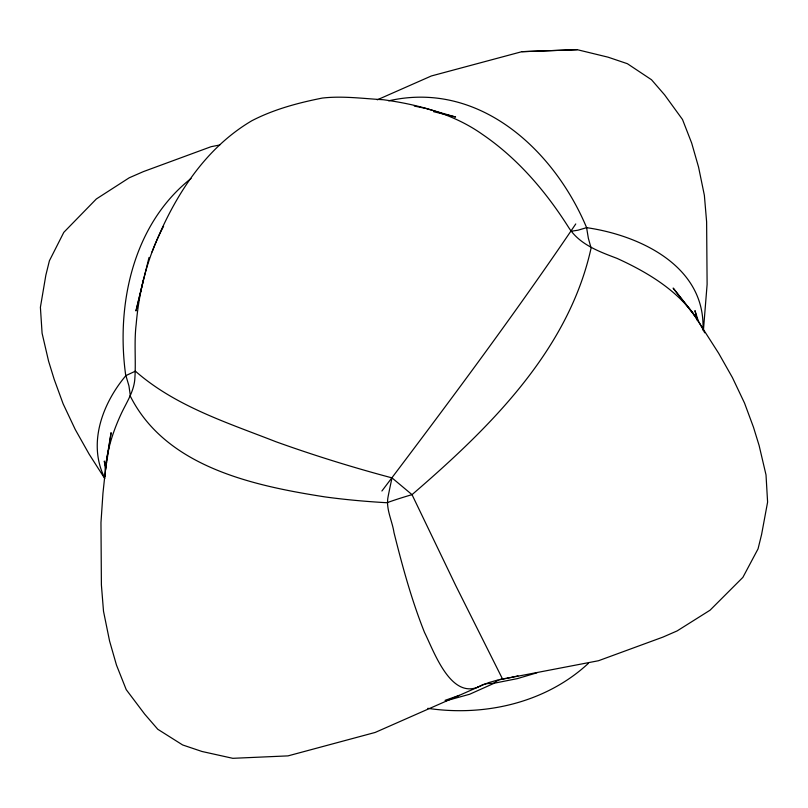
<?xml version="1.0" encoding="UTF-8"?>
<svg xmlns="http://www.w3.org/2000/svg" width="808" height="808" viewBox="0 0 808 808"><rect width="100%" height="100%" fill="white"/><g stroke="black" fill="none" stroke-linecap="round" stroke-linejoin="round"><path stroke-width="1.21" d="M105.101 476.639C105.535 454.379 112.282 432.714 121.715 412.696C126.785 402.142 133.482 391.981 134.734 380.063C136.188 361.509 133.906 342.784 136.188 324.22C139.097 290.244 147.642 256.469 163.61 226.21M703.425 330.31L707.111 284.416L706.616 221.847L704.364 195.294L698.567 167.125L691.668 143.046L682.508 119.513L664.61 94.869L651.511 79.75L627.382 63.701L608.04 57.166L577.235 49.682L521.877 51.682L431.371 75.962L377.286 99.818M106.242 465.459L105.525 470.317L104.313 461.065L105.484 465.883M106.605 463.024L111.09 432.684L106.353 461.348L102.949 493.294L100.97 522.635L101.394 584.921L103.515 611.282L109.565 640.986L116.473 665.065L126.23 689.648L144.693 714.141L157.782 729.27L182.638 744.956L201.98 751.48L232.805 758.318L288.012 755.884L375.185 732.442L478.023 687.103M135.29 371.074C175.134 406.192 227.3 422.685 275.972 441.754C314.11 455.449 352.854 467.448 392.001 477.881C390.668 484.093 389.335 490.305 388.123 496.536C385.547 508.656 392.213 520.615 394.001 532.613C402.424 566.388 411.615 600.071 424.513 632.442C434.229 651.814 451.712 703.344 482.326 684.921M143.46 279.679L135.956 310.969L149.005 257.52M152.056 251.924C172.144 200.253 202.828 149.601 251.783 120.776C273.781 109.332 298.101 102.879 322.331 98.061C342.653 95.738 362.984 98.606 383.295 99.727C418.16 104.515 453.409 113.807 482.487 134.431C517.918 158.59 546.198 191.86 568.953 227.917C579.851 244.693 599.223 251.601 617.049 258.388C652.117 274.356 688.032 296.566 704.687 332.815M575.761 223.947C514.12 315.049 448.268 403.303 381.901 491.011M135.471 371.135L125.907 375.599C102.586 403.263 87.315 443.572 104.787 478.104M588.426 663.307C545.784 702.93 484.446 716.726 427.786 708.333M191.031 178.497C132.785 224.533 115.867 305.04 125.745 375.609M493.627 683.497L469.61 694.264L445.976 700.799M477.952 686.931L488.699 682.619L498.183 679.902M483.134 684.578L486.81 683.629L493.536 683.326L497.496 680.578L501.778 679.084M459.247 695.375L445.046 700.354M536.926 672.812L517.322 678.629L493.516 683.346M702.94 329.957C705.818 266.478 640.31 235.401 586.608 227.654L578.013 230.199L571.054 231.28M515.504 676.437L517.968 675.892M499.799 679.538L505.879 678.366M511.484 677.276L514.272 676.7M219.736 144.996L211.09 146.692L143.39 171.609L129.209 177.8L96.344 198.97L63.802 232.351L49.409 260.762L45.854 275.164L40.4 307.293L42.087 333.229L48.581 361.166L54.197 379.376L63.115 403.798L75.285 429.563L89.153 454.177L104.626 478.356M506.818 678.195L510.555 677.468M388.658 100.828C479.003 80.255 554.035 149.783 586.628 227.674M392.001 477.881L412.019 494.647L455.803 585.719L502.596 679.134L598.496 660.732L662.954 637.098L677.144 630.907L710.05 610.202L742.885 577.366L758.055 548.844L761.601 534.452L767.6 502.101L766.014 474.892L759.106 445.471L753.49 427.26L744.532 403.091L732.432 377.609L718.686 353.318L692.668 312.666L673.135 288.082L697.96 319.938L694.971 310.636L697.314 320.443M502.424 678.972L503.081 678.892L502.596 679.134M577.235 49.682L521.877 51.682M414.312 106.06L425.816 108.444L455.581 117.008L433.583 111.686M130.199 395.95C165.792 467.014 253.257 485.699 324.947 496.9C345.521 499.708 366.206 501.556 386.931 502.728C395.203 499.768 403.586 497.122 412.019 494.647C488.971 428.381 568.529 350.733 591.092 248.036L588.375 238.35L586.598 227.664M125.907 375.599L128.937 385.87L130.401 395.95"/></g></svg>
